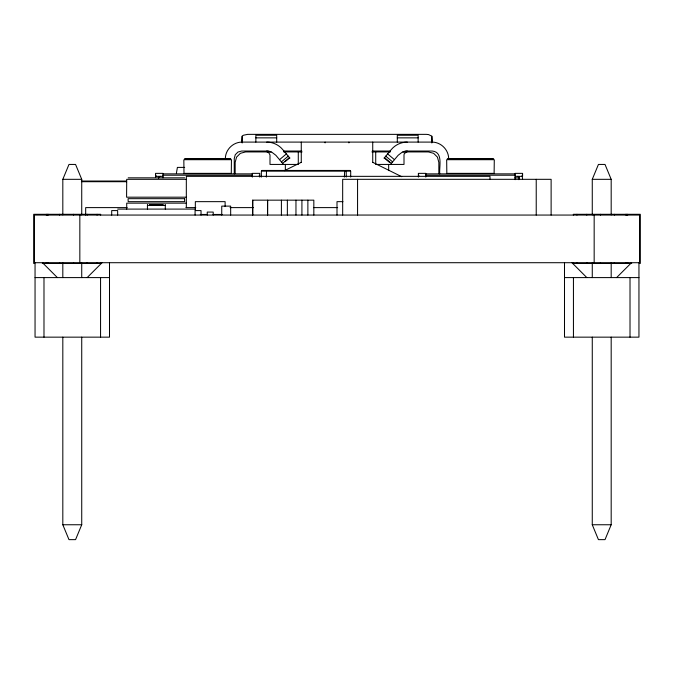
<?xml version="1.0" encoding="UTF-8"?>
<svg xmlns="http://www.w3.org/2000/svg" width="674" height="674" viewBox="0 0 674 674"><rect width="100%" height="100%" fill="white"/><g stroke="black" fill="none" stroke-linecap="round" stroke-linejoin="round"><path stroke-width="1.01" d="M231.443 160.336L231.292 173.361L183.994 173.361L183.842 160.336M494.278 160.336L494.126 173.361L446.828 173.361L446.677 160.336M266.34 177.102L266.508 171.314M344.372 177.102L344.65 171.314M176.394 173.361L177.388 167.405L184.659 167.405M225.335 158.474C225.512 149.679 232.918 142.273 241.713 142.096L432.287 142.096C441.082 142.273 448.488 149.679 448.665 158.474M155.534 177.085L156.031 175.223M158.508 178.206L159.443 176.588L160.37 176.344M418.369 177.085L418.866 175.223M432.287 142.096L431.832 136.199L428.613 134.589L426.33 134.362L247.67 134.362L243.457 135.23L242.168 136.199L241.713 142.096M62.817 214.871L62.817 179.326L68.984 164.439L75.564 164.439L81.731 179.326L81.731 214.871M81.731 337.152L81.731 524.751L75.564 539.638L68.984 539.638L62.817 524.751L62.817 337.152M592.269 214.871L592.269 179.326L598.436 164.439L605.016 164.439L611.183 179.326L611.183 214.871M611.183 337.152L611.183 524.751L605.016 539.638L598.436 539.638L592.269 524.751L592.269 337.152M384.087 158.154L391.308 149.544A20.843 20.843 0 0 1 407.273 142.096M390.928 163.892L398.149 155.29L402.243 152.147L407.273 151.035M87.165 277.595L102.052 262.708M616.617 277.595L631.504 262.708M279.525 159.671L286.366 153.925M281.387 161.886L288.236 156.149M282.633 163.369L289.475 157.632M285.094 161.676L289.66 157.842M284.436 170.674L301.27 162.333M406.978 151.928L404.4 153.411L404.004 154.902L404.004 164.431L375.713 164.431L375.713 151.928M255.859 137.858L276.702 137.858M397.298 137.858L418.141 137.858M269.086 151.035L241.713 151.035L237.989 152.029L235.26 154.75L234.266 158.474L234.266 173.909M283.476 151.035L301.725 151.035M372.275 151.035L390.524 151.035M404.914 151.035L432.287 151.035C443.441 152.105 439.044 166.705 439.734 173.909M271.192 151.928L245.58 151.928L240.374 153.318L236.557 157.135L235.159 162.35L235.159 173.606M283.695 151.928L302.07 151.928M371.93 151.928L390.305 151.928M402.808 151.928L428.42 151.928L433.626 153.318L437.443 157.135L438.841 162.35L438.841 173.606M185.064 158.592L230.23 158.592M447.898 158.592L493.065 158.592M184.39 159.022L230.904 159.022M447.224 159.022L493.739 159.022M183.96 159.696L231.334 159.696M446.795 159.696L494.168 159.696M261.975 170.446L350.092 170.446M261.638 170.657L350.429 170.657M261.419 170.994L350.64 170.994M162.982 173.867L252.312 173.867M425.816 173.867L515.147 173.867M162.982 175.223L252.312 175.223M425.816 175.223L515.147 175.223M162.982 176.344L155.534 176.344L155.534 173.361L162.982 173.361L162.982 177.835M515.147 176.344L522.594 176.344L522.594 173.361L515.147 173.361L515.147 179.688M128.195 177.835L184.659 177.835M514.658 177.835L518.87 177.835L518.87 179.688M62.817 179.326L81.731 179.326M186.142 179.318L126.712 179.318L126.586 197.187L186.142 197.187M592.269 179.326L611.183 179.326M81.36 181.045L126.577 181.045M81.722 181.702L126.611 181.702M342.956 201.652L337 201.652L337 215.057M186.142 203.144L126.712 203.144L126.712 209.1M149.679 204.77L163.057 204.77M149.628 205.107L163.108 205.107M149.552 205.317L163.184 205.317M147.438 205.376L165.298 205.376M127.15 207.609L85.674 207.609L85.674 215.057M185.931 207.609L195.78 207.609M230.028 207.609L253.576 207.609M313.469 207.609L337.632 207.609M117.655 209.1L195.081 209.1M200.296 214.458L207.247 214.458M213.203 214.458L222.134 214.458M34.458 263.458L33.7 263.458L33.7 214.298L100.637 214.298L100.637 215.057M42.294 263.458L100.637 263.458L100.637 262.708M631.707 263.458L573.363 263.458L573.363 262.708M639.542 263.458L640.3 263.458L640.3 214.298L573.363 214.298L573.363 215.057M35.048 277.595L109.5 277.595M564.5 277.595L638.952 277.595M62.817 524.751L81.731 524.751M592.269 524.751L611.183 524.751M266.727 151.035L271.757 152.147L275.851 155.29L283.072 163.892M517.75 176.344L518.685 176.588L519.612 178.206M267.022 151.928L268.513 152.324L269.996 154.902L269.996 164.431L298.287 164.431L298.287 151.928M372.73 162.333L401.729 176.689M387.634 153.925L394.475 159.671M385.764 156.149L392.613 161.886M384.525 157.632L391.367 163.369M384.231 157.977L389.555 162.442M571.948 262.708L586.835 277.595M42.496 262.708L57.383 277.595M289.913 158.154L282.692 149.544A20.843 20.843 0 0 0 266.727 142.096M522.089 175.223L522.594 179.115M259.254 175.223L259.76 177.085M638.952 262.708L638.952 337.152L564.5 337.152L564.5 262.708M630.013 277.595L630.013 337.152M627.696 214.298L627.696 215.057M627.696 262.708L627.696 263.458M626.727 214.298L626.727 215.057M626.727 262.708L626.727 263.458M625.826 214.298L625.826 215.057M625.826 262.708L625.826 263.458M614.376 214.298L614.376 215.057M614.376 262.708L614.376 263.458M611.183 262.961L611.183 277.595M600.424 214.298L600.424 215.057M600.424 262.708L600.424 263.458M594.165 215.057L594.165 262.708M592.269 262.961L592.269 277.595M586.793 214.298L586.793 215.057M586.793 262.708L586.793 263.458M576.944 214.298L576.944 215.057M576.944 262.708L576.944 263.458M573.439 277.595L573.439 337.152M551.121 215.057L551.121 179.318L342.67 179.318L342.67 215.057M536.226 179.318L536.226 215.057M489.998 179.469L489.998 176.344L186.327 176.344L186.327 207.609M431.832 136.199L431.832 142.972M425.816 177.085L425.816 173.361L418.369 173.361L418.369 176.344M418.141 142.096L418.141 135.247L397.298 135.247L397.298 142.096M388.662 164.431L388.662 170.598M372.73 142.096L372.73 162.417M357.565 179.318L357.565 215.057M350.699 171.314L350.699 177.068M348.913 142.096L348.913 142.896M346.234 171.314L346.234 177.068M325.087 142.096L325.087 142.896M313.831 215.057L313.831 200.161L252.674 200.161L252.674 215.057M307.875 200.161L307.875 215.057M301.918 200.161L301.918 215.057M301.27 142.096L301.27 162.417M295.962 200.161L295.962 215.057M287.36 200.161L287.36 215.057M285.338 164.431L285.338 170.598M281.403 200.161L281.403 215.057M276.702 142.096L276.702 135.247L255.859 135.247L255.859 142.096M261.36 171.314L261.36 177.068M259.76 176.344L259.76 173.361L252.312 173.361L252.312 177.085M252.716 200.161L252.716 215.057M242.168 136.199L242.168 142.972M230.668 215.057L230.668 206.118L221.738 206.118L221.738 215.057M225.116 206.581L225.116 201.652L195.334 201.652L195.334 210.515M213.203 215.057L213.203 212.074L207.247 212.074L207.247 215.057M201.037 215.057L201.037 210.583L195.081 210.583L195.081 215.057M165.298 204.449L165.298 209.1M147.438 204.449L147.438 209.1M117.655 215.057L117.655 210.583L111.699 210.583L111.699 215.057M109.5 262.708L109.5 337.152L35.048 337.152L35.048 262.708M100.561 277.595L100.561 337.152M97.056 214.298L97.056 215.057M97.056 262.708L97.056 263.458M87.207 214.298L87.207 215.057M87.207 262.708L87.207 263.458M81.731 262.961L81.731 277.595M79.835 215.057L79.835 262.708M73.576 214.298L73.576 215.057M73.576 262.708L73.576 263.458M62.817 262.961L62.817 277.595M59.624 214.298L59.624 215.057M59.624 262.708L59.624 263.458M48.174 214.298L48.174 215.057M48.174 262.708L48.174 263.458M47.273 214.298L47.273 215.057M47.273 262.708L47.273 263.458M46.304 214.298L46.304 215.057M46.304 262.708L46.304 263.458M43.987 277.595L43.987 337.152M184.541 198.678L128.077 198.678L128.195 201.652L184.659 201.652L184.541 198.678M639.542 215.057L34.458 215.057L34.458 262.708L639.542 262.708L639.542 215.057M267.603 215.057L267.603 200.161L267.561 215.057"/></g></svg>
